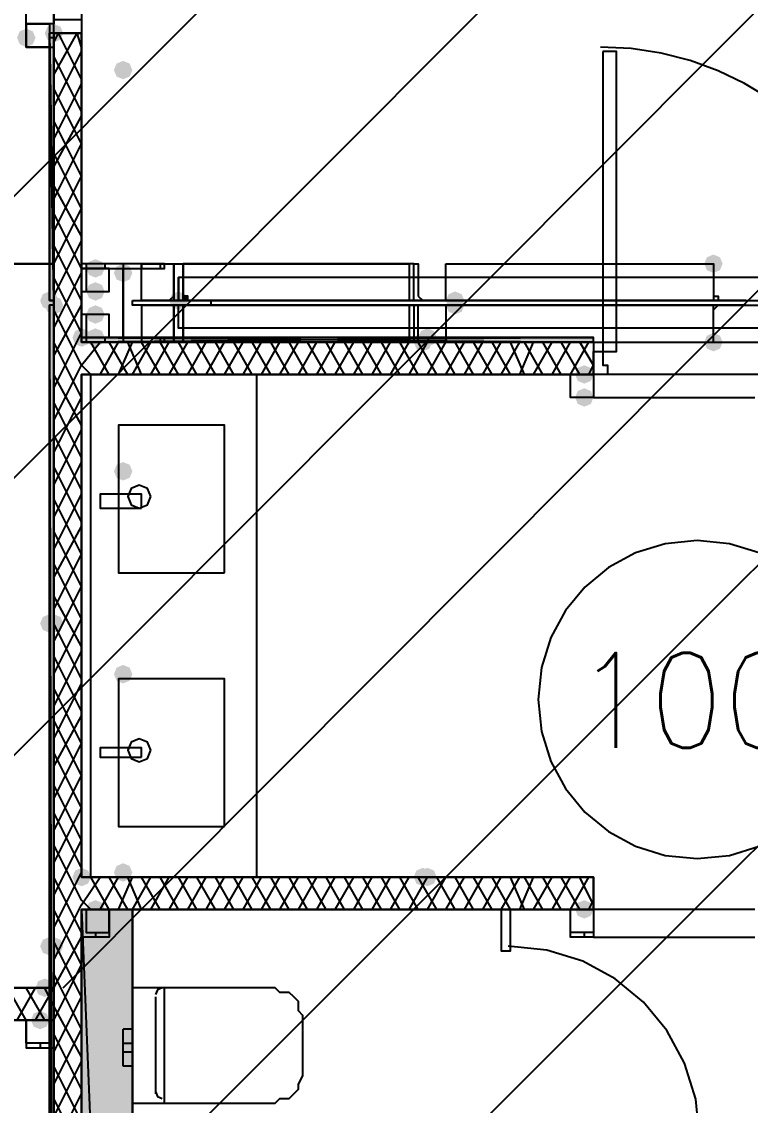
# Model space of a CAD drawing. Header units: millimetres. Extents: x 0 to 420, y 0 to 297.
# Drawn here: x 377.57 to 384.26, y 163.6 to 173.55 of the extents above; entities that cross this region are included whole.
import ezdxf

# ---------------------------------------------------------------- set-up
doc = ezdxf.new("R2010")
doc.units = ezdxf.units.MM
doc.layers.get('0').update_dxf_attribs({"linetype": 'CONTINUOUS'})
doc.styles.get("Standard").update_dxf_attribs({"font": 'STANDARD'})

msp = doc.modelspace()

# ---------------------------------------------------------------- hatches: boundary and pattern name
at = {"true_color": 0x0000fe}
for points in [[(377.952, 173.439667), (377.927129, 173.379871), (377.867333, 173.355), (377.807538, 173.379871), (377.782667, 173.439667), (377.807537, 173.499462), (377.867333, 173.524333), (377.927129, 173.499463)], [(377.952, 173.439667), (377.927129, 173.379871), (377.867333, 173.355), (377.807538, 173.379871), (377.782667, 173.439667), (377.807537, 173.499462), (377.867333, 173.524333), (377.927129, 173.499463)], [(377.909667, 170.984333), (377.884796, 170.924537), (377.825, 170.899667), (377.765204, 170.924537), (377.740333, 170.984333), (377.765204, 171.044129), (377.825, 171.069), (377.884796, 171.044129)], [(377.952, 170.942), (377.927129, 170.882204), (377.867333, 170.857333), (377.807538, 170.882204), (377.782667, 170.942), (377.807537, 171.001796), (377.867333, 171.026667), (377.927129, 171.001796)], [(377.952, 170.942), (377.927129, 170.882204), (377.867333, 170.857333), (377.807538, 170.882204), (377.782667, 170.942), (377.807537, 171.001796), (377.867333, 171.026667), (377.927129, 171.001796)], [(378.206, 170.645667), (378.181129, 170.585871), (378.121333, 170.561), (378.061537, 170.585871), (378.036667, 170.645667), (378.061537, 170.705462), (378.121333, 170.730333), (378.181129, 170.705463)], [(381.381, 170.645667), (381.356129, 170.585871), (381.296333, 170.561), (381.236537, 170.585871), (381.211667, 170.645667), (381.236537, 170.705462), (381.296333, 170.730333), (381.356129, 170.705463)], [(381.338667, 170.603333), (381.313796, 170.543537), (381.254, 170.518667), (381.194204, 170.543537), (381.169333, 170.603333), (381.194204, 170.663129), (381.254, 170.688), (381.313796, 170.663129)], [(377.909667, 168.021), (377.884796, 167.961204), (377.825, 167.936333), (377.765204, 167.961204), (377.740333, 168.021), (377.765204, 168.080796), (377.825, 168.105667), (377.884796, 168.080796)], [(377.952, 168.021), (377.927129, 167.961204), (377.867333, 167.936333), (377.807538, 167.961204), (377.782667, 168.021), (377.807537, 168.080796), (377.867333, 168.105667), (377.927129, 168.080796)], [(378.206, 165.692667), (378.181129, 165.632871), (378.121333, 165.608), (378.061537, 165.632871), (378.036667, 165.692667), (378.061537, 165.752462), (378.121333, 165.777333), (378.181129, 165.752463)], [(381.338667, 165.692667), (381.313796, 165.632871), (381.254, 165.608), (381.194204, 165.632871), (381.169333, 165.692667), (381.194204, 165.752462), (381.254, 165.777333), (381.313796, 165.752463)], [(381.381, 165.692667), (381.356129, 165.632871), (381.296333, 165.608), (381.236537, 165.632871), (381.211667, 165.692667), (381.236537, 165.752462), (381.296333, 165.777333), (381.356129, 165.752463)], [(377.909667, 165.057667), (377.884796, 164.997871), (377.825, 164.973), (377.765204, 164.997871), (377.740333, 165.057667), (377.765204, 165.117462), (377.825, 165.142333), (377.884796, 165.117463)], [(377.952, 165.057667), (377.927129, 164.997871), (377.867333, 164.973), (377.807538, 164.997871), (377.782667, 165.057667), (377.807537, 165.117462), (377.867333, 165.142333), (377.927129, 165.117463)], [(377.867333, 164.676667), (377.842462, 164.616871), (377.782667, 164.592), (377.722871, 164.616871), (377.698, 164.676667), (377.722871, 164.736462), (377.782667, 164.761333), (377.842462, 164.736463)], [(377.867333, 164.676667), (377.842462, 164.616871), (377.782667, 164.592), (377.722871, 164.616871), (377.698, 164.676667), (377.722871, 164.736462), (377.782667, 164.761333), (377.842462, 164.736463)]]:
    msp.add_hatch(color=0, dxfattribs=at).paths.add_polyline_path(points, flags=0)
at = {"true_color": 0x000007}
for points in [[(377.698, 173.397333), (377.673129, 173.337538), (377.613333, 173.312667), (377.553537, 173.337538), (377.528667, 173.397333), (377.553537, 173.457129), (377.613333, 173.482), (377.673129, 173.457129)], [(378.587, 173.101), (378.562129, 173.041204), (378.502333, 173.016333), (378.442538, 173.041204), (378.417667, 173.101), (378.442537, 173.160796), (378.502333, 173.185667), (378.562129, 173.160796)], [(378.333, 171.280667), (378.308129, 171.220871), (378.248333, 171.196), (378.188538, 171.220871), (378.163667, 171.280667), (378.188537, 171.340462), (378.248333, 171.365333), (378.308129, 171.340463)], [(378.587, 171.238333), (378.562129, 171.178537), (378.502333, 171.153667), (378.442538, 171.178537), (378.417667, 171.238333), (378.442537, 171.298129), (378.502333, 171.323), (378.562129, 171.298129)], [(384.005667, 171.323), (383.980796, 171.263204), (383.921, 171.238333), (383.861204, 171.263204), (383.836333, 171.323), (383.861204, 171.382796), (383.921, 171.407667), (383.980796, 171.382796)], [(378.333, 171.069), (378.308129, 171.009204), (378.248333, 170.984333), (378.188538, 171.009204), (378.163667, 171.069), (378.188537, 171.128796), (378.248333, 171.153667), (378.308129, 171.128796)], [(379.095, 170.984333), (379.070129, 170.924537), (379.010333, 170.899667), (378.950538, 170.924537), (378.925667, 170.984333), (378.950537, 171.044129), (379.010333, 171.069), (379.070129, 171.044129)], [(381.635, 170.984333), (381.610129, 170.924537), (381.550333, 170.899667), (381.490537, 170.924537), (381.465667, 170.984333), (381.490537, 171.044129), (381.550333, 171.069), (381.610129, 171.044129)], [(381.635, 170.942), (381.610129, 170.882204), (381.550333, 170.857333), (381.490537, 170.882204), (381.465667, 170.942), (381.490537, 171.001796), (381.550333, 171.026667), (381.610129, 171.001796)], [(378.333, 170.857333), (378.308129, 170.797537), (378.248333, 170.772667), (378.188538, 170.797537), (378.163667, 170.857333), (378.188537, 170.917129), (378.248333, 170.942), (378.308129, 170.917129)], [(378.333, 170.645667), (378.308129, 170.585871), (378.248333, 170.561), (378.188538, 170.585871), (378.163667, 170.645667), (378.188537, 170.705462), (378.248333, 170.730333), (378.308129, 170.705463)], [(384.005667, 170.603333), (383.980796, 170.543537), (383.921, 170.518667), (383.861204, 170.543537), (383.836333, 170.603333), (383.861204, 170.663129), (383.921, 170.688), (383.980796, 170.663129)], [(382.820333, 170.307), (382.795462, 170.247204), (382.735667, 170.222333), (382.675871, 170.247204), (382.651, 170.307), (382.675871, 170.366796), (382.735667, 170.391667), (382.795462, 170.366796)], [(382.820333, 170.095333), (382.795462, 170.035537), (382.735667, 170.010667), (382.675871, 170.035537), (382.651, 170.095333), (382.675871, 170.155129), (382.735667, 170.18), (382.795462, 170.155129)], [(378.587, 169.418), (378.562129, 169.358204), (378.502333, 169.333333), (378.442538, 169.358204), (378.417667, 169.418), (378.442537, 169.477796), (378.502333, 169.502667), (378.562129, 169.477796)], [(378.587, 167.555333), (378.562129, 167.495537), (378.502333, 167.470667), (378.442538, 167.495537), (378.417667, 167.555333), (378.442537, 167.615129), (378.502333, 167.64), (378.562129, 167.615129)], [(378.587, 165.735), (378.562129, 165.675204), (378.502333, 165.650333), (378.442538, 165.675204), (378.417667, 165.735), (378.442537, 165.794796), (378.502333, 165.819667), (378.562129, 165.794796)], [(378.333, 165.396333), (378.308129, 165.336537), (378.248333, 165.311667), (378.188538, 165.336537), (378.163667, 165.396333), (378.188537, 165.456129), (378.248333, 165.481), (378.308129, 165.456129)], [(382.820333, 165.396333), (382.795462, 165.336537), (382.735667, 165.311667), (382.675871, 165.336537), (382.651, 165.396333), (382.675871, 165.456129), (382.735667, 165.481), (382.795462, 165.456129)], [(377.825, 164.380333), (377.800129, 164.320537), (377.740333, 164.295667), (377.680538, 164.320537), (377.655667, 164.380333), (377.680537, 164.440129), (377.740333, 164.465), (377.800129, 164.440129)], [(378.587, 163.872333), (378.562129, 163.812537), (378.502333, 163.787667), (378.442538, 163.812537), (378.417667, 163.872333), (378.442537, 163.932129), (378.502333, 163.957), (378.562129, 163.932129)]]:
    msp.add_hatch(color=0, dxfattribs=at).paths.add_polyline_path(points, flags=0)
h = msp.add_hatch(color=0, dxfattribs=at)
h.paths.add_polyline_path([(377.867333, 173.439667), (377.825, 173.439667), (377.867333, 170.984333)], flags=0)
h.paths.add_polyline_path([(377.825, 173.439667), (377.867333, 170.984333), (377.825, 170.984333)], flags=0)
at = {"true_color": 0x000062}
h = msp.add_hatch(color=0, dxfattribs=at)
h.paths.add_polyline_path([(379.052667, 171.323), (379.052667, 171.069)], flags=0)
h.paths.add_polyline_path([(379.052667, 171.069), (379.052667, 171.323)], flags=0)
h = msp.add_hatch(color=0, dxfattribs=at)
h.paths.add_polyline_path([(379.052667, 171.069), (379.052667, 171.026667)], flags=0)
h.paths.add_polyline_path([(379.052667, 171.026667), (379.052667, 171.069)], flags=0)
h = msp.add_hatch(color=0, dxfattribs=at)
h.paths.add_polyline_path([(379.052667, 171.026667), (379.095, 171.026667)], flags=0)
h.paths.add_polyline_path([(379.095, 171.026667), (379.052667, 171.026667)], flags=0)
h = msp.add_hatch(color=0, dxfattribs=at)
h.paths.add_polyline_path([(379.095, 171.026667), (379.052667, 171.026667), (379.095, 170.984333)], flags=0)
h.paths.add_polyline_path([(379.052667, 171.026667), (379.095, 170.984333), (379.052667, 170.984333)], flags=0)
at = {"true_color": 0x000007}
h = msp.add_hatch(color=0, dxfattribs=at)
h.paths.add_polyline_path([(377.867333, 170.942), (377.825, 170.942), (377.867333, 153.246667)], flags=0)
h.paths.add_polyline_path([(377.825, 170.942), (377.867333, 153.246667), (377.825, 153.246667)], flags=0)
at = {"true_color": 0x000062}
h = msp.add_hatch(color=0, dxfattribs=at)
h.paths.add_polyline_path([(379.349, 170.984333), (379.052667, 170.984333)], flags=0)
h.paths.add_polyline_path([(379.349, 170.984333), (379.052667, 170.984333), (379.095, 170.984333)], flags=0)
h = msp.add_hatch(color=0, dxfattribs=at)
h.paths.add_polyline_path([(379.052667, 170.984333), (379.391333, 170.984333)], flags=0)
h.paths.add_polyline_path([(379.391333, 170.984333), (379.052667, 170.984333)], flags=0)
h.paths.add_polyline_path([(379.391333, 170.984333), (379.052667, 170.984333)], flags=0)
h.paths.add_polyline_path([(379.052667, 170.984333), (379.391333, 170.984333)], flags=0)
h.paths.add_polyline_path([(379.391333, 170.984333), (379.052667, 170.984333)], flags=0)
h.paths.add_polyline_path([(379.391333, 170.984333), (379.052667, 170.984333)], flags=0)
h.paths.add_polyline_path([(379.052667, 170.984333), (379.391333, 170.984333)], flags=0)
h.paths.add_polyline_path([(379.391333, 170.984333), (379.052667, 170.984333)], flags=0)
h.paths.add_polyline_path([(379.391333, 170.984333), (379.052667, 170.984333)], flags=0)
h.paths.add_polyline_path([(379.052667, 170.984333), (379.391333, 170.984333)], flags=0)
h.paths.add_polyline_path([(379.391333, 170.984333), (379.052667, 170.984333)], flags=0)
h.paths.add_polyline_path([(379.391333, 170.984333), (379.052667, 170.984333)], flags=0)
h.paths.add_polyline_path([(379.052667, 170.984333), (379.391333, 170.984333)], flags=0)
h = msp.add_hatch(color=0, dxfattribs=at)
h.paths.add_polyline_path([(379.052667, 170.942), (379.391333, 170.942)], flags=0)
h.paths.add_polyline_path([(379.391333, 170.942), (379.052667, 170.942)], flags=0)
h.paths.add_polyline_path([(379.391333, 170.942), (379.052667, 170.942)], flags=0)
h.paths.add_polyline_path([(379.052667, 170.942), (379.391333, 170.942)], flags=0)
h.paths.add_polyline_path([(379.391333, 170.942), (379.052667, 170.942)], flags=0)
h.paths.add_polyline_path([(379.391333, 170.942), (379.052667, 170.942)], flags=0)
h.paths.add_polyline_path([(379.052667, 170.942), (379.391333, 170.942)], flags=0)
h.paths.add_polyline_path([(379.391333, 170.942), (379.052667, 170.942)], flags=0)
h.paths.add_polyline_path([(379.391333, 170.942), (379.052667, 170.942)], flags=0)
h.paths.add_polyline_path([(379.052667, 170.942), (379.391333, 170.942)], flags=0)
h.paths.add_polyline_path([(379.391333, 170.942), (379.052667, 170.942)], flags=0)
h.paths.add_polyline_path([(379.391333, 170.942), (379.052667, 170.942)], flags=0)
h.paths.add_polyline_path([(379.052667, 170.942), (379.391333, 170.942)], flags=0)
h.paths.add_polyline_path([(379.391333, 170.942), (379.349, 170.942)], flags=0)
h.paths.add_polyline_path([(379.391333, 170.942), (379.349, 170.942)], flags=0)
h.paths.add_polyline_path([(379.349, 170.942), (379.391333, 170.942)], flags=0)
h = msp.add_hatch(color=0, dxfattribs=at)
h.paths.add_polyline_path([(379.095, 170.942), (379.052667, 170.942)], flags=0)
h.paths.add_polyline_path([(379.052667, 170.942), (379.095, 170.942)], flags=0)
h.paths.add_polyline_path([(379.095, 170.942), (379.052667, 170.942)], flags=0)
h.paths.add_polyline_path([(379.095, 170.942), (379.052667, 170.942), (379.349, 170.942)], flags=0)
for points in [[(379.052667, 170.942), (379.095, 170.942)], [(379.391333, 170.984333), (379.349, 170.984333)]]:
    msp.add_hatch(color=0, dxfattribs=at).paths.add_polyline_path(points, flags=0)
h = msp.add_hatch(color=0, dxfattribs=at)
h.paths.add_polyline_path([(379.052667, 170.942), (379.052667, 170.899667)], flags=0)
h.paths.add_polyline_path([(379.052667, 170.899667), (379.052667, 170.942)], flags=0)
h = msp.add_hatch(color=0, dxfattribs=at)
h.paths.add_polyline_path([(379.349, 170.984333), (379.391333, 170.984333)], flags=0)
h.paths.add_polyline_path([(379.391333, 170.984333), (379.349, 170.984333)], flags=0)
h = msp.add_hatch(color=0, dxfattribs=at)
h.paths.add_polyline_path([(379.052667, 170.899667), (379.052667, 170.857333)], flags=0)
h.paths.add_polyline_path([(379.052667, 170.857333), (379.052667, 170.899667)], flags=0)
h = msp.add_hatch(color=0, dxfattribs=at)
h.paths.add_polyline_path([(379.052667, 170.857333), (379.052667, 170.603333)], flags=0)
h.paths.add_polyline_path([(379.052667, 170.603333), (379.052667, 170.857333)], flags=0)
at = {"true_color": 0x000007}
h = msp.add_hatch(color=0, dxfattribs=at)
h.paths.add_polyline_path([(382.820333, 170.645667), (378.121333, 170.645667), (382.820333, 170.603333)], flags=0)
h.paths.add_polyline_path([(378.121333, 170.645667), (382.820333, 170.603333), (378.121333, 170.603333)], flags=0)
h = msp.add_hatch(color=0, dxfattribs=at)
h.paths.add_polyline_path([(378.121333, 165.692667), (382.820333, 165.692667)], flags=0)
h.paths.add_polyline_path([(382.820333, 165.692667), (378.121333, 165.692667)], flags=0)
h = msp.add_hatch(color=0, dxfattribs=at)
h.paths.add_polyline_path([(378.587, 165.396333), (378.121333, 165.396333), (378.587, 153.924)], flags=0)
h.paths.add_polyline_path([(378.121333, 165.396333), (378.587, 153.924), (378.121333, 153.924)], flags=0)
h = msp.add_hatch(color=0, dxfattribs=at)
h.paths.add_polyline_path([(371.263333, 164.676667), (377.782667, 164.676667)], flags=0)
h.paths.add_polyline_path([(377.782667, 164.676667), (371.263333, 164.676667)], flags=0)

# ---------------------------------------------------------------- linework, layer by layer
at = {"color": 0, "true_color": 0x000020}
for points in [[(370.247334, 164.676666), (390.440333, 184.911999)], [(372.829667, 164.676666), (390.440333, 182.329666)], [(375.369667, 164.676666), (390.440333, 179.789666)], [(377.952, 164.676666), (390.440333, 177.207333)], [(378.121334, 162.348333), (390.440333, 174.667333)], [(378.121334, 159.765999), (390.440333, 172.084999)]]:
    msp.add_lwpolyline(points, dxfattribs=at)
at = {"color": 0, "true_color": 0x000008}
for points in [[(378.121333, 170.603333), (390.440333, 170.603333), (390.440333, 182.922333), (378.121333, 182.922333)], [(256.413, 171.323), (377.867333, 171.323), (377.867333, 182.202667), (256.413, 182.202667)]]:
    msp.add_lwpolyline(points, close=True, dxfattribs=at)
at = {"color": 0, "true_color": 0x000007}
for points in [[(377.740333, 173.524333), (377.613333, 173.524333), (377.613333, 176.826333)], [(377.867333, 176.826333), (377.867333, 173.524333), (377.740333, 173.524333)], [(377.867333, 173.439667), (377.867333, 170.984333), (377.825, 173.439667), (377.825, 170.984333)], [(377.867333, 173.355), (377.909667, 173.439667)], [(377.867333, 173.058667), (378.079, 173.439667)], [(377.867333, 173.439667), (378.121333, 173.439667)], [(377.867333, 173.439667), (377.867333, 164.676667)], [(378.121333, 173.016333), (377.909667, 173.439667)], [(378.121333, 173.312667), (378.079, 173.439667)], [(378.121333, 170.603333), (378.121333, 173.439667)], [(377.867333, 173.397333), (377.825, 173.397333)], [(385.656667, 170.539833), (385.642351, 170.823342), (385.600333, 171.09866), (385.532007, 171.364395), (385.438766, 171.619151), (385.322004, 171.861537), (385.183114, 172.090157), (385.023491, 172.303619), (384.844528, 172.500528), (384.647619, 172.679491), (384.434157, 172.839114), (384.205537, 172.978004), (383.963151, 173.094766), (383.708395, 173.188007), (383.44266, 173.256333), (383.167342, 173.298351), (382.883833, 173.312667)], [(377.867333, 172.762333), (378.121333, 173.270333)], [(378.121333, 172.72), (377.867333, 173.228)], [(377.867333, 172.466), (378.121333, 172.974)], [(378.121333, 172.423667), (377.867333, 172.931667)], [(377.867333, 172.212), (378.121333, 172.677667)], [(378.121333, 172.127333), (377.867333, 172.635333)], [(377.867333, 171.915667), (378.121333, 172.423667)], [(378.121333, 171.831), (377.867333, 172.339)], [(377.867333, 171.619333), (378.121333, 172.127333)], [(378.121333, 171.577), (377.867333, 172.042667)], [(377.867333, 171.323), (378.121333, 171.831)], [(378.121333, 171.280667), (377.867333, 171.788667)], [(377.867333, 171.026667), (378.121333, 171.534667)], [(378.121333, 170.984333), (377.867333, 171.492333)], [(378.163667, 171.323), (378.163667, 171.280667)], [(378.333, 171.323), (378.333, 171.280667)], [(378.502333, 171.323), (378.502333, 170.603333)], [(378.671667, 171.323), (378.671667, 171.280667)], [(378.968, 171.323), (381.127, 171.323), (381.127, 170.984333), (378.968, 170.984333), (378.671667, 170.984333), (378.925667, 170.984333), (378.968, 171.026667), (378.968, 171.323), (378.968, 170.984333)], [(379.052667, 170.984333), (378.671667, 170.984333), (378.671667, 171.323), (379.052667, 171.323)], [(378.841, 171.323), (378.841, 171.280667)], [(381.169333, 171.323), (379.052667, 171.323)], [(381.169333, 170.984333), (381.169333, 171.323), (381.211667, 171.323), (381.211667, 171.026667)], [(383.921, 171.323), (383.921, 171.026667), (383.963333, 171.026667), (383.963333, 170.984333), (384.217333, 170.984333)], [(377.867333, 170.730333), (378.121333, 171.238333)], [(378.121333, 170.688), (377.867333, 171.196)], [(389.593667, 171.026667), (389.593667, 171.196), (379.010333, 171.196), (379.010333, 171.026667), (379.010333, 170.984333), (379.010333, 171.026667), (379.010333, 171.196)], [(379.010333, 170.984333), (389.593667, 170.984333), (389.593667, 171.026667)], [(381.211667, 171.026667), (381.254, 170.984333), (381.508, 170.984333), (381.550333, 170.984333), (381.169333, 170.984333)], [(377.867333, 170.942), (377.867333, 153.246667), (377.825, 170.942), (377.825, 153.246667)], [(377.867333, 170.476333), (378.121333, 170.942)], [(379.052667, 170.942), (378.671667, 170.942), (378.671667, 170.603333), (379.052667, 170.603333)], [(378.968, 170.942), (378.968, 170.603333), (378.968, 170.899667), (378.968, 170.942), (381.127, 170.942), (381.127, 170.603333), (378.968, 170.603333)], [(379.010333, 170.984333), (389.593667, 170.984333)], [(389.593667, 170.730333), (389.593667, 170.942), (389.593667, 170.899667), (389.593667, 170.730333), (379.010333, 170.730333), (379.010333, 170.942), (389.593667, 170.942)], [(381.169333, 170.984333), (379.052667, 170.984333)], [(381.169333, 170.942), (379.052667, 170.942)], [(379.391333, 170.984333), (379.095, 170.984333)], [(379.391333, 170.942), (379.095, 170.942)], [(381.169333, 170.942), (381.169333, 170.603333), (381.211667, 170.603333), (381.211667, 170.899667), (381.211667, 170.942)], [(381.211667, 170.942), (381.254, 170.942), (381.508, 170.942), (381.550333, 170.942), (381.169333, 170.942)], [(381.508, 170.984333), (381.254, 170.984333)], [(381.508, 170.942), (381.254, 170.942)], [(384.217333, 170.984333), (383.921, 170.984333)], [(384.217333, 170.942), (383.921, 170.942)], [(383.921, 170.603333), (383.921, 170.899667), (383.963333, 170.942), (384.217333, 170.942)], [(378.121333, 170.391667), (377.867333, 170.899667)], [(377.867333, 170.18), (378.121333, 170.688)], [(378.121333, 170.645667), (382.820333, 170.645667), (378.121333, 170.603333), (382.820333, 170.603333)], [(378.163667, 170.645667), (378.163667, 170.603333)], [(378.333, 170.645667), (378.333, 170.603333)], [(378.671667, 170.645667), (378.671667, 170.603333)], [(378.841, 170.645667), (378.841, 170.603333)], [(378.121333, 170.095333), (377.867333, 170.603333)], [(378.121333, 170.391667), (378.290667, 170.603333)], [(382.820333, 170.603333), (378.121333, 170.603333)], [(378.375333, 170.307), (378.206, 170.603333)], [(378.290667, 170.307), (378.46, 170.603333)], [(378.544667, 170.307), (378.375333, 170.603333)], [(378.46, 170.307), (378.587, 170.603333)], [(378.671667, 170.307), (378.544667, 170.603333)], [(378.587, 170.307), (378.756333, 170.603333)], [(378.841, 170.307), (378.671667, 170.603333)], [(378.756333, 170.307), (378.925667, 170.603333)], [(379.010333, 170.307), (378.841, 170.603333)], [(378.925667, 170.307), (379.095, 170.603333)], [(379.179667, 170.307), (379.010333, 170.603333)], [(381.169333, 170.603333), (379.052667, 170.603333)], [(379.095, 170.307), (379.264333, 170.603333)], [(379.349, 170.307), (379.179667, 170.603333)], [(379.264333, 170.307), (379.433667, 170.603333)], [(379.518333, 170.307), (379.349, 170.603333)], [(379.433667, 170.307), (379.603, 170.603333)], [(379.687667, 170.307), (379.518333, 170.603333)], [(379.603, 170.307), (379.772333, 170.603333)], [(379.857, 170.307), (379.687667, 170.603333)], [(379.772333, 170.307), (379.941667, 170.603333)], [(380.026333, 170.307), (379.857, 170.603333)], [(379.941667, 170.307), (380.111, 170.603333)], [(380.195667, 170.307), (380.026333, 170.603333)], [(380.111, 170.307), (380.280333, 170.603333)], [(380.365, 170.307), (380.195667, 170.603333)], [(380.280333, 170.307), (380.449667, 170.603333)], [(380.534333, 170.307), (380.365, 170.603333)], [(380.449667, 170.307), (380.619, 170.603333)], [(380.703667, 170.307), (380.534333, 170.603333)], [(380.619, 170.307), (380.788333, 170.603333)], [(380.873, 170.307), (380.703667, 170.603333)], [(380.788333, 170.307), (380.957667, 170.603333)], [(381.042333, 170.307), (380.873, 170.603333)], [(380.957667, 170.307), (381.127, 170.603333)], [(381.211667, 170.307), (381.042333, 170.603333)], [(381.127, 170.307), (381.296333, 170.603333)], [(381.381, 170.307), (381.211667, 170.603333)], [(381.296333, 170.307), (381.465667, 170.603333)], [(381.550333, 170.307), (381.381, 170.603333)], [(381.465667, 170.307), (381.635, 170.603333)], [(381.719667, 170.307), (381.550333, 170.603333)], [(381.635, 170.307), (381.804333, 170.603333)], [(381.889, 170.307), (381.719667, 170.603333)], [(381.804333, 170.307), (381.973667, 170.603333)], [(382.058333, 170.307), (381.889, 170.603333)], [(381.973667, 170.307), (382.143, 170.603333)], [(382.185333, 170.307), (382.058333, 170.603333)], [(382.143, 170.307), (382.27, 170.603333)], [(382.354667, 170.307), (382.185333, 170.603333)], [(382.27, 170.307), (382.439333, 170.603333)], [(382.524, 170.307), (382.354667, 170.603333)], [(382.439333, 170.307), (382.608667, 170.603333)], [(382.693333, 170.307), (382.524, 170.603333)], [(382.608667, 170.307), (382.778, 170.603333)], [(382.820333, 170.391667), (382.693333, 170.603333)], [(382.820333, 170.603333), (382.820333, 170.518667), (382.820333, 170.307)], [(382.820333, 170.603333), (382.820333, 170.518667)], [(377.867333, 169.883667), (378.121333, 170.391667)], [(378.206, 170.307), (378.121333, 170.391667)], [(382.778, 170.307), (382.820333, 170.391667)], [(378.121333, 169.841333), (377.867333, 170.307)], [(379.73, 165.692667), (378.121333, 165.692667), (378.121333, 170.307), (379.73, 170.307)], [(378.121333, 165.692667), (378.121333, 170.307)], [(378.121333, 170.307), (382.820333, 170.307)], [(378.206, 165.692667), (378.206, 170.307)], [(379.73, 165.692667), (379.73, 170.307)], [(384.302, 170.307), (382.820333, 170.307), (382.820333, 170.18)], [(382.820333, 170.18), (382.820333, 170.095333), (384.302, 170.095333)], [(377.867333, 169.587333), (378.121333, 170.095333)], [(378.121333, 169.545), (377.867333, 170.053)], [(377.867333, 169.291), (378.121333, 169.799)], [(378.121333, 169.248667), (377.867333, 169.756667)], [(377.867333, 168.994667), (378.121333, 169.502667)], [(378.121333, 168.952333), (377.867333, 169.460333)], [(377.867333, 168.698333), (378.121333, 169.206333)], [(378.121333, 168.656), (377.867333, 169.164)], [(377.867333, 168.444333), (378.121333, 168.91)], [(378.121333, 168.359667), (377.867333, 168.867667)], [(385.233333, 167.3225), (385.203661, 167.616844), (385.118561, 167.890996), (384.983905, 168.139083), (384.805566, 168.355232), (384.589416, 168.533572), (384.341329, 168.668228), (384.067177, 168.753328), (383.772833, 168.783), (383.47849, 168.753328), (383.204338, 168.668228), (382.956251, 168.533572), (382.740101, 168.355232), (382.561762, 168.139083), (382.427106, 167.890996), (382.342005, 167.616844), (382.312333, 167.3225)], [(377.867333, 168.148), (378.121333, 168.656)], [(378.121333, 168.063333), (377.867333, 168.571333)], [(377.867333, 167.851667), (378.121333, 168.359667)], [(378.121333, 167.809333), (377.867333, 168.275)], [(377.867333, 167.555333), (378.121333, 168.063333)], [(378.121333, 167.513), (377.867333, 168.021)], [(377.867333, 167.259), (378.121333, 167.767)], [(378.121333, 167.216667), (377.867333, 167.724667)], [(377.867333, 166.962667), (378.121333, 167.470667)], [(378.121333, 166.920333), (377.867333, 167.428333)], [(382.312333, 167.3225), (382.342005, 167.028156), (382.427106, 166.754004), (382.561762, 166.505917), (382.740101, 166.289768), (382.956251, 166.111428), (383.204338, 165.976772), (383.47849, 165.891672), (383.772833, 165.862), (384.067177, 165.891672), (384.341329, 165.976772), (384.589416, 166.111428), (384.805566, 166.289768), (384.983905, 166.505917), (385.118561, 166.754004), (385.203661, 167.028156), (385.233333, 167.3225)], [(377.867333, 166.708667), (378.121333, 167.174333)], [(378.121333, 166.624), (377.867333, 167.132)], [(377.867333, 166.412333), (378.121333, 166.920333)], [(378.121333, 166.327667), (377.867333, 166.835667)], [(377.867333, 166.116), (378.121333, 166.624)], [(378.121333, 166.031333), (377.867333, 166.539333)], [(377.867333, 165.819667), (378.121333, 166.327667)], [(378.121333, 165.777333), (377.867333, 166.285333)], [(377.867333, 165.523333), (378.121333, 166.031333)], [(378.121333, 165.481), (377.867333, 165.989)], [(377.867333, 165.227), (378.121333, 165.735)], [(378.121333, 165.184667), (377.867333, 165.692667)], [(378.121333, 165.438667), (378.290667, 165.692667)], [(382.820333, 165.692667), (378.121333, 165.692667), (382.820333, 165.692667), (378.121333, 165.692667)], [(382.820333, 165.692667), (378.121333, 165.692667)], [(378.121333, 165.396333), (382.820333, 165.396333), (382.820333, 165.692667)], [(378.375333, 165.396333), (378.206, 165.692667)], [(378.290667, 165.396333), (378.46, 165.692667)], [(378.544667, 165.396333), (378.375333, 165.692667)], [(378.46, 165.396333), (378.587, 165.692667)], [(378.671667, 165.396333), (378.544667, 165.692667)], [(378.587, 165.396333), (378.756333, 165.692667)], [(378.841, 165.396333), (378.671667, 165.692667)], [(378.756333, 165.396333), (378.925667, 165.692667)], [(379.010333, 165.396333), (378.841, 165.692667)], [(378.925667, 165.396333), (379.095, 165.692667)], [(379.179667, 165.396333), (379.010333, 165.692667)], [(379.095, 165.396333), (379.264333, 165.692667)], [(379.349, 165.396333), (379.179667, 165.692667)], [(379.264333, 165.396333), (379.433667, 165.692667)], [(379.518333, 165.396333), (379.349, 165.692667)], [(379.433667, 165.396333), (379.603, 165.692667)], [(379.687667, 165.396333), (379.518333, 165.692667)], [(379.603, 165.396333), (379.772333, 165.692667)], [(379.857, 165.396333), (379.687667, 165.692667)], [(379.772333, 165.396333), (379.941667, 165.692667)], [(380.026333, 165.396333), (379.857, 165.692667)], [(379.941667, 165.396333), (380.111, 165.692667)], [(380.195667, 165.396333), (380.026333, 165.692667)], [(380.111, 165.396333), (380.280333, 165.692667)], [(380.365, 165.396333), (380.195667, 165.692667)], [(380.280333, 165.396333), (380.449667, 165.692667)], [(380.534333, 165.396333), (380.365, 165.692667)], [(380.449667, 165.396333), (380.619, 165.692667)], [(380.703667, 165.396333), (380.534333, 165.692667)], [(380.619, 165.396333), (380.788333, 165.692667)], [(380.873, 165.396333), (380.703667, 165.692667)], [(380.788333, 165.396333), (380.957667, 165.692667)], [(381.042333, 165.396333), (380.873, 165.692667)], [(380.957667, 165.396333), (381.127, 165.692667)], [(381.211667, 165.396333), (381.042333, 165.692667)], [(381.127, 165.396333), (381.296333, 165.692667)], [(381.381, 165.396333), (381.211667, 165.692667)], [(381.296333, 165.396333), (381.465667, 165.692667)], [(381.550333, 165.396333), (381.381, 165.692667)], [(381.465667, 165.396333), (381.635, 165.692667)], [(381.719667, 165.396333), (381.550333, 165.692667)], [(381.635, 165.396333), (381.804333, 165.692667)], [(381.889, 165.396333), (381.719667, 165.692667)], [(381.804333, 165.396333), (381.973667, 165.692667)], [(382.058333, 165.396333), (381.889, 165.692667)], [(381.973667, 165.396333), (382.143, 165.692667)], [(382.185333, 165.396333), (382.058333, 165.692667)], [(382.143, 165.396333), (382.27, 165.692667)], [(382.354667, 165.396333), (382.185333, 165.692667)], [(382.27, 165.396333), (382.439333, 165.692667)], [(382.524, 165.396333), (382.354667, 165.692667)], [(382.439333, 165.396333), (382.608667, 165.692667)], [(382.693333, 165.396333), (382.524, 165.692667)], [(382.608667, 165.396333), (382.778, 165.692667)], [(382.820333, 165.438667), (382.693333, 165.692667)], [(378.206, 165.396333), (378.121333, 165.481)], [(382.778, 165.396333), (382.820333, 165.481)], [(377.867333, 164.930667), (378.121333, 165.438667)], [(378.121333, 164.888333), (377.867333, 165.396333)], [(378.121333, 153.204333), (378.121333, 165.396333)], [(384.302, 165.396333), (382.820333, 165.396333), (382.820333, 165.269333)], [(382.820333, 165.269333), (382.820333, 165.142333), (384.302, 165.142333)], [(378.248333, 165.184667), (378.248333, 165.142333)], [(382.735667, 165.184667), (382.735667, 165.142333)], [(377.867333, 164.676667), (378.121333, 165.142333)], [(378.121333, 164.592), (377.867333, 165.1)], [(383.794, 163.300833), (383.758308, 163.654899), (383.65594, 163.984675), (383.493962, 164.283099), (383.279438, 164.543105), (383.019432, 164.757629), (382.721009, 164.919607), (382.391232, 165.021974), (382.037167, 165.057667)], [(377.867333, 164.380333), (378.121333, 164.888333)], [(378.121333, 164.295667), (377.867333, 164.803667)], [(371.263333, 164.676667), (377.782667, 164.676667), (371.263333, 164.676667), (377.782667, 164.676667)], [(377.867333, 164.676667), (371.263333, 164.676667)], [(377.613333, 164.380333), (377.444, 164.676667)], [(377.528667, 164.380333), (377.698, 164.676667)], [(377.782667, 164.380333), (377.613333, 164.676667)], [(377.698, 164.380333), (377.867333, 164.676667)], [(377.867333, 164.507333), (377.782667, 164.676667)], [(378.862167, 164.676667), (378.817272, 164.658061), (378.798667, 164.613167)], [(378.883333, 163.618333), (378.883333, 164.676667)], [(377.867333, 164.084), (378.121333, 164.592)], [(378.798667, 164.592), (378.798667, 164.126333)], [(378.121333, 164.041667), (377.867333, 164.507333)], [(371.263333, 164.380333), (377.867333, 164.380333)], [(377.867333, 164.380333), (377.867333, 153.204333)], [(377.867333, 163.787667), (378.121333, 164.295667)], [(378.121333, 163.745333), (377.867333, 164.253333)], [(378.502333, 164.168667), (378.502333, 164.253333), (378.502333, 164.295667)], [(378.587, 164.295667), (378.502333, 164.295667)], [(378.587, 164.168667), (378.587, 164.253333), (378.587, 164.295667)], [(377.740333, 164.168667), (377.740333, 164.126333)], [(378.587, 164.084), (378.502333, 164.084), (378.502333, 164.126333), (378.502333, 164.168667), (378.587, 164.168667)], [(378.587, 164.084), (378.587, 164.126333), (378.587, 164.168667)], [(378.502333, 163.957), (378.502333, 164.041667), (378.502333, 164.084)], [(378.587, 163.957), (378.587, 164.041667), (378.587, 164.084)], [(378.798667, 164.126333), (378.798667, 163.703)], [(377.867333, 163.491333), (378.121333, 163.999333)], [(378.121333, 163.449), (377.867333, 163.957)], [(378.587, 163.957), (378.502333, 163.957)], [(377.867333, 163.195), (378.121333, 163.703)], [(378.121333, 163.152667), (377.867333, 163.660667)], [(378.798667, 163.724167), (378.817272, 163.679272), (378.862167, 163.660667)]]:
    msp.add_lwpolyline(points, dxfattribs=at)
for points in [[(377.867333, 173.312667), (377.867333, 173.524333), (377.613333, 173.524333), (377.613333, 173.312667)], [(377.825, 173.312667), (377.613333, 173.312667), (377.613333, 173.524333), (377.825, 173.524333)], [(377.867333, 173.566667), (378.121333, 173.566667), (378.121333, 173.439667), (377.867333, 173.439667)], [(377.867333, 173.439667), (377.825, 173.439667), (377.867333, 170.984333)], [(377.825, 173.439667), (377.867333, 170.984333), (377.825, 170.984333)], [(377.867333, 170.984333), (377.867333, 173.439667), (377.825, 173.439667), (377.825, 170.984333)], [(377.867333, 170.984333), (377.867333, 173.439667), (377.825, 173.439667), (377.825, 170.984333)], [(378.121333, 173.439667), (377.867333, 173.439667)], [(382.905, 173.270333), (382.905, 170.518667), (383.032, 170.518667), (383.032, 173.270333)], [(378.883333, 171.323), (378.121333, 171.323), (378.121333, 171.280667), (378.502333, 171.280667), (378.502333, 170.645667), (378.121333, 170.645667), (378.121333, 170.603333), (378.883333, 170.603333), (378.883333, 170.645667), (378.502333, 170.645667), (378.502333, 171.280667), (378.883333, 171.280667)], [(381.465667, 171.323), (383.921, 171.323), (383.921, 170.984333), (381.465667, 170.984333)], [(378.375333, 171.280667), (378.163667, 171.280667), (378.163667, 171.069), (378.375333, 171.069), (378.375333, 171.280667), (378.121333, 171.280667), (378.121333, 171.069), (378.375333, 171.069)], [(377.867333, 170.942), (377.825, 170.942), (377.867333, 153.246667)], [(377.825, 170.942), (377.867333, 153.246667), (377.825, 153.246667)], [(377.867333, 153.246667), (377.867333, 170.942), (377.825, 170.942), (377.825, 153.246667)], [(377.867333, 153.246667), (377.867333, 170.942), (377.825, 170.942), (377.825, 153.246667)], [(378.587, 170.984333), (379.306667, 170.984333), (379.306667, 170.942), (378.587, 170.942)], [(378.671667, 170.942), (378.925667, 170.942), (378.968, 170.942)], [(381.465667, 170.603333), (383.921, 170.603333), (383.921, 170.942), (381.465667, 170.942)], [(378.375333, 170.857333), (378.163667, 170.857333), (378.163667, 170.645667), (378.375333, 170.645667), (378.375333, 170.857333), (378.121333, 170.857333), (378.121333, 170.645667), (378.375333, 170.645667)], [(382.820333, 170.645667), (378.121333, 170.645667), (382.820333, 170.603333)], [(378.121333, 170.645667), (382.820333, 170.603333), (378.121333, 170.603333)], [(382.820333, 170.645667), (378.121333, 170.645667), (378.121333, 170.603333), (382.820333, 170.603333)], [(382.820333, 170.645667), (378.121333, 170.645667), (378.121333, 170.603333), (382.820333, 170.603333)], [(382.820333, 170.307), (382.820333, 170.518667), (382.905, 170.518667), (382.905, 170.391667), (382.947333, 170.391667), (382.947333, 170.307)], [(382.820333, 170.307), (382.820333, 170.518667)], [(382.608667, 170.307), (382.820333, 170.307), (382.820333, 170.095333), (382.608667, 170.095333), (382.608667, 170.307), (382.820333, 170.307), (382.820333, 170.095333), (382.608667, 170.095333)], [(379.433667, 168.486667), (379.433667, 169.841333), (378.46, 169.841333), (378.46, 168.486667)], [(378.756333, 169.185167), (378.72534, 169.260007), (378.6505, 169.291), (378.57566, 169.260007), (378.544667, 169.185167), (378.57566, 169.110327), (378.6505, 169.079333), (378.72534, 169.110327)], [(378.671667, 169.079333), (378.671667, 169.206333), (378.290667, 169.206333), (378.290667, 169.079333)], [(379.433667, 166.158333), (379.433667, 167.513), (378.46, 167.513), (378.46, 166.158333)], [(378.756333, 166.856833), (378.72534, 166.931673), (378.6505, 166.962667), (378.57566, 166.931673), (378.544667, 166.856833), (378.57566, 166.781993), (378.6505, 166.751), (378.72534, 166.781993)], [(378.671667, 166.793333), (378.671667, 166.878), (378.290667, 166.878), (378.290667, 166.793333)], [(378.121333, 165.692667), (382.820333, 165.692667)], [(382.820333, 165.692667), (378.121333, 165.692667)], [(382.820333, 165.692667), (378.121333, 165.692667)], [(382.820333, 165.692667), (378.121333, 165.692667)], [(378.587, 165.396333), (378.121333, 165.396333), (378.587, 153.924)], [(378.121333, 165.396333), (378.587, 153.924), (378.121333, 153.924)], [(378.121333, 165.396333), (378.375333, 165.396333), (378.375333, 165.142333), (378.121333, 165.142333)], [(378.587, 165.396333), (378.587, 153.924), (378.121333, 153.924), (378.121333, 165.396333)], [(378.163667, 165.396333), (378.163667, 165.184667), (378.375333, 165.184667), (378.375333, 165.396333)], [(382.058333, 165.396333), (381.973667, 165.396333), (381.973667, 165.015333), (382.058333, 165.015333)], [(382.608667, 165.396333), (382.820333, 165.396333), (382.820333, 165.184667), (382.608667, 165.184667), (382.608667, 165.396333), (382.820333, 165.396333), (382.820333, 165.142333), (382.608667, 165.142333)], [(371.263333, 164.676667), (377.782667, 164.676667)], [(377.782667, 164.676667), (371.263333, 164.676667)], [(371.263333, 164.676667), (377.782667, 164.676667), (371.263333, 164.676667), (377.782667, 164.676667)], [(380.153333, 164.380333), (380.153333, 164.422667), (380.111, 164.465), (380.111, 164.549667), (380.068667, 164.592), (380.026333, 164.634333), (379.941667, 164.634333), (379.899333, 164.676667), (379.857, 164.676667), (378.587, 164.676667), (378.587, 163.618333), (379.857, 163.618333), (379.899333, 163.618333), (379.941667, 163.660667), (380.026333, 163.660667), (380.068667, 163.703), (380.111, 163.745333), (380.111, 163.787667), (380.153333, 163.872333), (380.153333, 163.914667)], [(378.587, 164.507333), (378.587, 163.787667)], [(377.867333, 153.204333), (377.867333, 164.380333), (361.272667, 164.380333), (361.272667, 153.204333)], [(377.867333, 164.380333), (377.613333, 164.380333), (377.613333, 164.126333), (377.867333, 164.126333)], [(377.825, 164.380333), (377.825, 164.168667), (377.613333, 164.168667), (377.613333, 164.380333)]]:
    msp.add_lwpolyline(points, close=True, dxfattribs=at)
at = {"color": 0, "true_color": 0x0000ab}
msp.add_lwpolyline([(377.867333, 171.323), (361.272667, 171.323), (361.272667, 164.676667), (377.867333, 164.676667)], close=True, dxfattribs=at)
at = {"color": 0, "true_color": 0x000062}
for points in [[(379.052667, 171.323), (379.052667, 171.069)], [(379.052667, 171.069), (379.052667, 171.323)], [(379.052667, 171.069), (379.052667, 171.026667)], [(379.052667, 171.026667), (379.052667, 171.069)], [(379.052667, 171.026667), (379.095, 171.026667)], [(379.095, 171.026667), (379.052667, 171.026667)], [(379.095, 171.026667), (379.052667, 171.026667), (379.095, 170.984333)], [(379.052667, 171.026667), (379.095, 170.984333), (379.052667, 170.984333)], [(379.349, 170.984333), (379.052667, 170.984333)], [(379.349, 170.984333), (379.052667, 170.984333), (379.095, 170.984333)], [(379.052667, 170.984333), (379.391333, 170.984333)], [(379.391333, 170.984333), (379.052667, 170.984333)], [(379.391333, 170.984333), (379.052667, 170.984333)], [(379.052667, 170.984333), (379.391333, 170.984333)], [(379.391333, 170.984333), (379.052667, 170.984333)], [(379.391333, 170.984333), (379.052667, 170.984333)], [(379.052667, 170.984333), (379.391333, 170.984333)], [(379.391333, 170.984333), (379.052667, 170.984333)], [(379.391333, 170.984333), (379.052667, 170.984333)], [(379.052667, 170.984333), (379.391333, 170.984333)], [(379.391333, 170.984333), (379.052667, 170.984333)], [(379.391333, 170.984333), (379.052667, 170.984333)], [(379.052667, 170.984333), (379.391333, 170.984333)], [(379.052667, 170.942), (379.391333, 170.942)], [(379.391333, 170.942), (379.052667, 170.942)], [(379.391333, 170.942), (379.052667, 170.942)], [(379.052667, 170.942), (379.391333, 170.942)], [(379.391333, 170.942), (379.052667, 170.942)], [(379.391333, 170.942), (379.052667, 170.942)], [(379.052667, 170.942), (379.391333, 170.942)], [(379.391333, 170.942), (379.052667, 170.942)], [(379.391333, 170.942), (379.052667, 170.942)], [(379.052667, 170.942), (379.391333, 170.942)], [(379.391333, 170.942), (379.052667, 170.942)], [(379.391333, 170.942), (379.052667, 170.942)], [(379.052667, 170.942), (379.391333, 170.942)], [(379.095, 170.942), (379.052667, 170.942)], [(379.052667, 170.942), (379.095, 170.942)], [(379.095, 170.942), (379.052667, 170.942)], [(379.095, 170.942), (379.052667, 170.942), (379.349, 170.942)], [(379.052667, 170.942), (379.095, 170.942)], [(379.052667, 170.942), (379.052667, 170.899667)], [(379.052667, 170.899667), (379.052667, 170.942)], [(379.391333, 170.984333), (379.349, 170.984333)], [(379.349, 170.984333), (379.391333, 170.984333)], [(379.391333, 170.984333), (379.349, 170.984333)], [(379.391333, 170.942), (379.349, 170.942)], [(379.391333, 170.942), (379.349, 170.942)], [(379.349, 170.942), (379.391333, 170.942)], [(379.052667, 170.899667), (379.052667, 170.857333)], [(379.052667, 170.857333), (379.052667, 170.899667)], [(379.052667, 170.857333), (379.052667, 170.603333)], [(379.052667, 170.603333), (379.052667, 170.857333)]]:
    msp.add_lwpolyline(points, close=True, dxfattribs=at)
for points in [[(379.391333, 170.984333), (379.052667, 170.984333), (379.052667, 171.323)], [(379.391333, 170.984333), (379.349, 170.984333), (379.095, 170.984333), (379.095, 171.026667), (379.052667, 171.026667), (379.052667, 171.069), (379.052667, 171.323)], [(379.391333, 170.942), (379.052667, 170.942), (379.052667, 170.603333)], [(379.052667, 170.603333), (379.052667, 170.857333), (379.052667, 170.899667), (379.052667, 170.942), (379.095, 170.942), (379.349, 170.942), (379.391333, 170.942)]]:
    msp.add_lwpolyline(points, dxfattribs=at)
at = {"color": 0, "true_color": 0x000068}
msp.add_lwpolyline([(378.121333, 165.692667), (382.820333, 165.692667), (382.820333, 165.396333), (378.121333, 165.396333), (378.121333, 153.204333), (390.440333, 153.204333), (390.440333, 165.396333), (385.783667, 165.396333), (385.783667, 165.692667), (390.440333, 165.692667), (390.440333, 170.307), (378.121333, 170.307)], close=True, dxfattribs=at)

# ---------------------------------------------------------------- texts
at = {"color": 0, "true_color": 0x000007, "insert": (382.650993, 167.750029), "char_height": 0.872032, "width": 1.55027914, "attachment_point": 1}
msp.add_mtext('100', dxfattribs=at)

doc.saveas('drawing.dxf')
